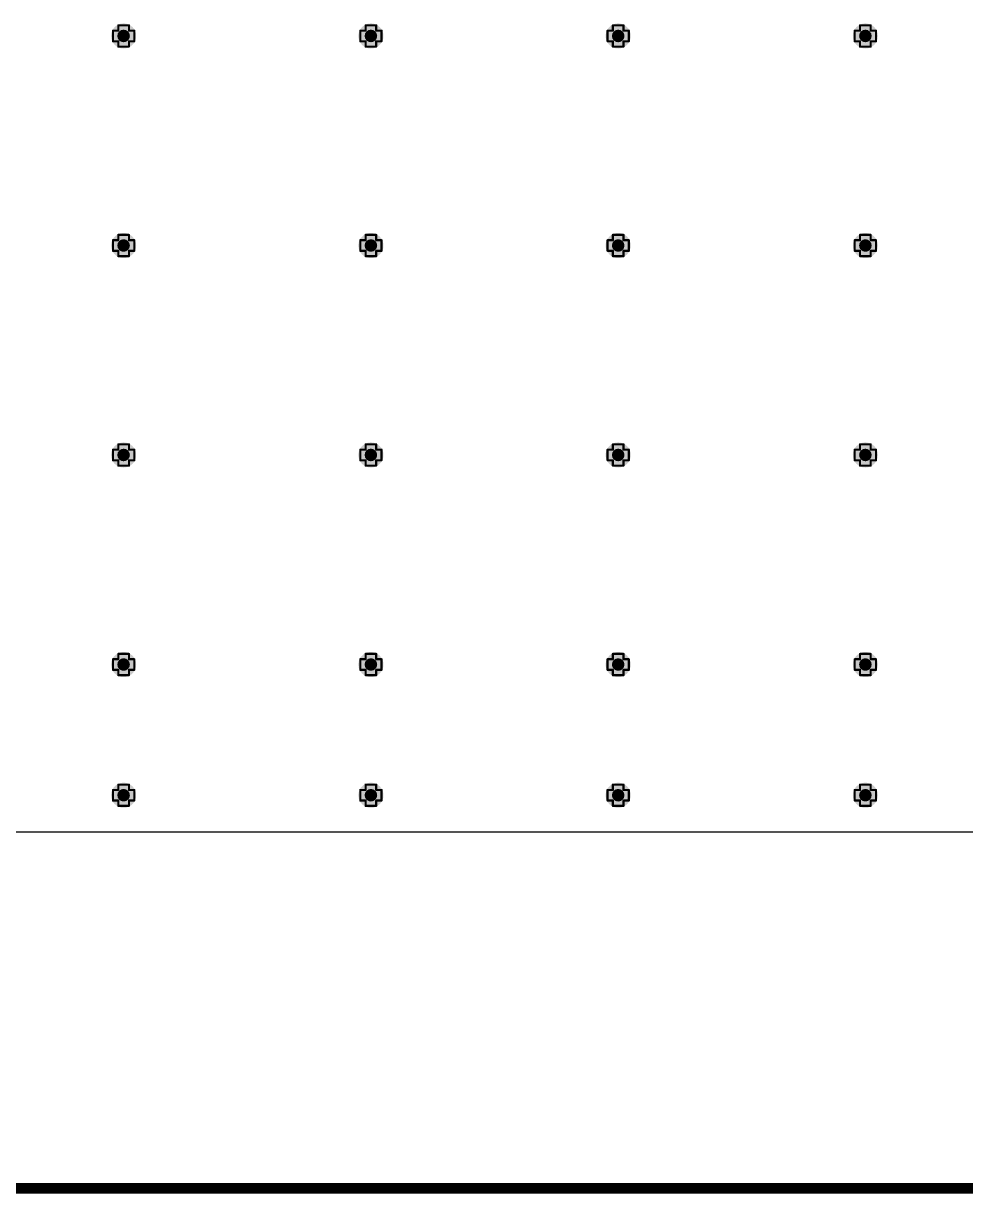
# Model space of a CAD drawing. Header units: inches. Extents: x -0.1 to 10.2, y 0 to 6.5.
# Drawn here: x 1.107 to 1.992, y -0.005 to 1.094 of the extents above; entities that cross this region are included whole.
import ezdxf

# ---------------------------------------------------------------- set-up
doc = ezdxf.new("R2010")
doc.units = ezdxf.units.IN
doc.header["$MEASUREMENT"] = 0
for name, color, linetype in [('Board Outline', 216, 'Continuous'), ('Bottom Layer', 5, 'Continuous'), ('Drill Drawing', 1, 'Continuous'), ('Top Layer', 1, 'Continuous'), ('Via Holes', 16, 'Continuous')]:
    doc.layers.add(name, color=color, linetype=linetype)

msp = doc.modelspace()

# ---------------------------------------------------------------- hatches: boundary and pattern name
at = {"layer": 'Bottom Layer'}
h = msp.add_hatch(color=5, dxfattribs=at)
edge = h.paths.add_edge_path()
edge.add_arc((1.2008, 1.0827), 0.0118, 0, 360)
h = msp.add_hatch(color=5, dxfattribs=at)
edge = h.paths.add_edge_path()
edge.add_arc((1.4331, 1.0827), 0.0118, 0, 360)
h = msp.add_hatch(color=5, dxfattribs=at)
edge = h.paths.add_edge_path()
edge.add_arc((1.6654, 1.0827), 0.0118, 0, 360)
h = msp.add_hatch(color=5, dxfattribs=at)
edge = h.paths.add_edge_path()
edge.add_arc((1.8976, 1.0827), 0.0118, 0, 360)
h = msp.add_hatch(color=5, dxfattribs=at)
edge = h.paths.add_edge_path()
edge.add_arc((1.2008, 0.8858), 0.0118, 0, 360)
h = msp.add_hatch(color=5, dxfattribs=at)
edge = h.paths.add_edge_path()
edge.add_arc((1.4331, 0.8858), 0.0118, 0, 360)
h = msp.add_hatch(color=5, dxfattribs=at)
edge = h.paths.add_edge_path()
edge.add_arc((1.6654, 0.8858), 0.0118, 0, 360)
h = msp.add_hatch(color=5, dxfattribs=at)
edge = h.paths.add_edge_path()
edge.add_arc((1.8976, 0.8858), 0.0118, 0, 360)
h = msp.add_hatch(color=5, dxfattribs=at)
edge = h.paths.add_edge_path()
edge.add_arc((1.2008, 0.689), 0.0118, 0, 360)
h = msp.add_hatch(color=5, dxfattribs=at)
edge = h.paths.add_edge_path()
edge.add_arc((1.4331, 0.689), 0.0118, 0, 360)
h = msp.add_hatch(color=5, dxfattribs=at)
edge = h.paths.add_edge_path()
edge.add_arc((1.6654, 0.689), 0.0118, 0, 360)
h = msp.add_hatch(color=5, dxfattribs=at)
edge = h.paths.add_edge_path()
edge.add_arc((1.8976, 0.689), 0.0118, 0, 360)
h = msp.add_hatch(color=5, dxfattribs=at)
edge = h.paths.add_edge_path()
edge.add_arc((1.2008, 0.4921), 0.0118, 0, 360)
h = msp.add_hatch(color=5, dxfattribs=at)
edge = h.paths.add_edge_path()
edge.add_arc((1.4331, 0.4921), 0.0118, 0, 360)
h = msp.add_hatch(color=5, dxfattribs=at)
edge = h.paths.add_edge_path()
edge.add_arc((1.6654, 0.4921), 0.0118, 0, 360)
h = msp.add_hatch(color=5, dxfattribs=at)
edge = h.paths.add_edge_path()
edge.add_arc((1.8976, 0.4921), 0.0118, 0, 360)
h = msp.add_hatch(color=5, dxfattribs=at)
edge = h.paths.add_edge_path()
edge.add_arc((1.2008, 0.3693), 0.0118, 0, 360)
h = msp.add_hatch(color=5, dxfattribs=at)
edge = h.paths.add_edge_path()
edge.add_arc((1.4331, 0.3693), 0.0118, 0, 360)
h = msp.add_hatch(color=5, dxfattribs=at)
edge = h.paths.add_edge_path()
edge.add_arc((1.6654, 0.3693), 0.0118, 0, 360)
h = msp.add_hatch(color=5, dxfattribs=at)
edge = h.paths.add_edge_path()
edge.add_arc((1.8976, 0.3693), 0.0118, 0, 360)
at = {"layer": 'Top Layer'}
h = msp.add_hatch(color=1, dxfattribs=at)
edge = h.paths.add_edge_path()
edge.add_arc((1.2008, 1.0827), 0.0118, 0, 360)
h = msp.add_hatch(color=1, dxfattribs=at)
edge = h.paths.add_edge_path()
edge.add_arc((1.4331, 1.0827), 0.0118, 0, 360)
h = msp.add_hatch(color=1, dxfattribs=at)
edge = h.paths.add_edge_path()
edge.add_arc((1.6654, 1.0827), 0.0118, 0, 360)
h = msp.add_hatch(color=1, dxfattribs=at)
edge = h.paths.add_edge_path()
edge.add_arc((1.8976, 1.0827), 0.0118, 0, 360)
h = msp.add_hatch(color=1, dxfattribs=at)
edge = h.paths.add_edge_path()
edge.add_arc((1.2008, 0.8858), 0.0118, 0, 360)
h = msp.add_hatch(color=1, dxfattribs=at)
edge = h.paths.add_edge_path()
edge.add_arc((1.4331, 0.8858), 0.0118, 0, 360)
h = msp.add_hatch(color=1, dxfattribs=at)
edge = h.paths.add_edge_path()
edge.add_arc((1.6654, 0.8858), 0.0118, 0, 360)
h = msp.add_hatch(color=1, dxfattribs=at)
edge = h.paths.add_edge_path()
edge.add_arc((1.8976, 0.8858), 0.0118, 0, 360)
h = msp.add_hatch(color=1, dxfattribs=at)
edge = h.paths.add_edge_path()
edge.add_arc((1.2008, 0.689), 0.0118, 0, 360)
h = msp.add_hatch(color=1, dxfattribs=at)
edge = h.paths.add_edge_path()
edge.add_arc((1.4331, 0.689), 0.0118, 0, 360)
h = msp.add_hatch(color=1, dxfattribs=at)
edge = h.paths.add_edge_path()
edge.add_arc((1.6654, 0.689), 0.0118, 0, 360)
h = msp.add_hatch(color=1, dxfattribs=at)
edge = h.paths.add_edge_path()
edge.add_arc((1.8976, 0.689), 0.0118, 0, 360)
h = msp.add_hatch(color=1, dxfattribs=at)
edge = h.paths.add_edge_path()
edge.add_arc((1.2008, 0.4921), 0.0118, 0, 360)
h = msp.add_hatch(color=1, dxfattribs=at)
edge = h.paths.add_edge_path()
edge.add_arc((1.4331, 0.4921), 0.0118, 0, 360)
h = msp.add_hatch(color=1, dxfattribs=at)
edge = h.paths.add_edge_path()
edge.add_arc((1.6654, 0.4921), 0.0118, 0, 360)
h = msp.add_hatch(color=1, dxfattribs=at)
edge = h.paths.add_edge_path()
edge.add_arc((1.8976, 0.4921), 0.0118, 0, 360)
h = msp.add_hatch(color=1, dxfattribs=at)
edge = h.paths.add_edge_path()
edge.add_arc((1.2008, 0.3693), 0.0118, 0, 360)
h = msp.add_hatch(color=1, dxfattribs=at)
edge = h.paths.add_edge_path()
edge.add_arc((1.4331, 0.3693), 0.0118, 0, 360)
h = msp.add_hatch(color=1, dxfattribs=at)
edge = h.paths.add_edge_path()
edge.add_arc((1.6654, 0.3693), 0.0118, 0, 360)
h = msp.add_hatch(color=1, dxfattribs=at)
edge = h.paths.add_edge_path()
edge.add_arc((1.8976, 0.3693), 0.0118, 0, 360)
at = {"layer": 'Via Holes'}
h = msp.add_hatch(color=7, dxfattribs=at)
edge = h.paths.add_edge_path()
edge.add_arc((1.2008, 1.0827), 0.00591, 0, 360)
h = msp.add_hatch(color=7, dxfattribs=at)
edge = h.paths.add_edge_path()
edge.add_arc((1.4331, 1.0827), 0.00591, 0, 360)
h = msp.add_hatch(color=7, dxfattribs=at)
edge = h.paths.add_edge_path()
edge.add_arc((1.6654, 1.0827), 0.00591, 0, 360)
h = msp.add_hatch(color=7, dxfattribs=at)
edge = h.paths.add_edge_path()
edge.add_arc((1.8976, 1.0827), 0.00591, 0, 360)
h = msp.add_hatch(color=7, dxfattribs=at)
edge = h.paths.add_edge_path()
edge.add_arc((1.2008, 0.8858), 0.00591, 0, 360)
h = msp.add_hatch(color=7, dxfattribs=at)
edge = h.paths.add_edge_path()
edge.add_arc((1.4331, 0.8858), 0.00591, 0, 360)
h = msp.add_hatch(color=7, dxfattribs=at)
edge = h.paths.add_edge_path()
edge.add_arc((1.6654, 0.8858), 0.00591, 0, 360)
h = msp.add_hatch(color=7, dxfattribs=at)
edge = h.paths.add_edge_path()
edge.add_arc((1.8976, 0.8858), 0.00591, 0, 360)
h = msp.add_hatch(color=7, dxfattribs=at)
edge = h.paths.add_edge_path()
edge.add_arc((1.2008, 0.689), 0.00591, 0, 360)
h = msp.add_hatch(color=7, dxfattribs=at)
edge = h.paths.add_edge_path()
edge.add_arc((1.4331, 0.689), 0.00591, 0, 360)
h = msp.add_hatch(color=7, dxfattribs=at)
edge = h.paths.add_edge_path()
edge.add_arc((1.6654, 0.689), 0.00591, 0, 360)
h = msp.add_hatch(color=7, dxfattribs=at)
edge = h.paths.add_edge_path()
edge.add_arc((1.8976, 0.689), 0.00591, 0, 360)
h = msp.add_hatch(color=7, dxfattribs=at)
edge = h.paths.add_edge_path()
edge.add_arc((1.2008, 0.4921), 0.00591, 0, 360)
h = msp.add_hatch(color=7, dxfattribs=at)
edge = h.paths.add_edge_path()
edge.add_arc((1.4331, 0.4921), 0.00591, 0, 360)
h = msp.add_hatch(color=7, dxfattribs=at)
edge = h.paths.add_edge_path()
edge.add_arc((1.6654, 0.4921), 0.00591, 0, 360)
h = msp.add_hatch(color=7, dxfattribs=at)
edge = h.paths.add_edge_path()
edge.add_arc((1.8976, 0.4921), 0.00591, 0, 360)
h = msp.add_hatch(color=7, dxfattribs=at)
edge = h.paths.add_edge_path()
edge.add_arc((1.2008, 0.3693), 0.00591, 0, 360)
h = msp.add_hatch(color=7, dxfattribs=at)
edge = h.paths.add_edge_path()
edge.add_arc((1.4331, 0.3693), 0.00591, 0, 360)
h = msp.add_hatch(color=7, dxfattribs=at)
edge = h.paths.add_edge_path()
edge.add_arc((1.6654, 0.3693), 0.00591, 0, 360)
h = msp.add_hatch(color=7, dxfattribs=at)
edge = h.paths.add_edge_path()
edge.add_arc((1.8976, 0.3693), 0.00591, 0, 360)

# ---------------------------------------------------------------- linework, layer by layer
at = {"layer": 'Board Outline', "const_width": 0.01}
msp.add_lwpolyline([(0, 0), (4.7244, 0)], dxfattribs=at)
at = {"layer": 'Bottom Layer'}
msp.add_line((4.7091, 0.3346), (0.0153, 0.3346), dxfattribs=at)
at = {"layer": 'Drill Drawing', "const_width": 0.002}
for points in [[(1.1908, 1.0777), (1.1908, 1.0877)], [(1.1908, 1.0877), (1.1958, 1.0877)], [(1.1958, 1.0877), (1.1958, 1.0927)], [(1.1958, 1.0927), (1.2058, 1.0927)], [(1.2058, 1.0877), (1.2058, 1.0927)], [(1.2058, 1.0877), (1.2108, 1.0877)], [(1.2108, 1.0777), (1.2108, 1.0877)], [(1.4231, 1.0777), (1.4231, 1.0877)], [(1.4231, 1.0877), (1.4281, 1.0877)], [(1.4281, 1.0877), (1.4281, 1.0927)], [(1.4281, 1.0927), (1.4381, 1.0927)], [(1.4381, 1.0877), (1.4381, 1.0927)], [(1.4381, 1.0877), (1.4431, 1.0877)], [(1.4431, 1.0777), (1.4431, 1.0877)], [(1.6554, 1.0777), (1.6554, 1.0877)], [(1.6554, 1.0877), (1.6604, 1.0877)], [(1.6604, 1.0877), (1.6604, 1.0927)], [(1.6604, 1.0927), (1.6704, 1.0927)], [(1.6704, 1.0877), (1.6704, 1.0927)], [(1.6704, 1.0877), (1.6754, 1.0877)], [(1.6754, 1.0777), (1.6754, 1.0877)], [(1.8876, 1.0777), (1.8876, 1.0877)], [(1.8876, 1.0877), (1.8926, 1.0877)], [(1.8926, 1.0877), (1.8926, 1.0927)], [(1.8926, 1.0927), (1.9026, 1.0927)], [(1.9026, 1.0877), (1.9026, 1.0927)], [(1.9026, 1.0877), (1.9076, 1.0877)], [(1.9076, 1.0777), (1.9076, 1.0877)], [(1.1908, 1.0777), (1.1958, 1.0777)], [(1.1958, 1.0727), (1.1958, 1.0777)], [(1.2058, 1.0777), (1.2108, 1.0777)], [(1.2058, 1.0727), (1.2058, 1.0777)], [(1.4231, 1.0777), (1.4281, 1.0777)], [(1.4281, 1.0727), (1.4281, 1.0777)], [(1.4381, 1.0777), (1.4431, 1.0777)], [(1.4381, 1.0727), (1.4381, 1.0777)], [(1.6554, 1.0777), (1.6604, 1.0777)], [(1.6604, 1.0727), (1.6604, 1.0777)], [(1.6704, 1.0777), (1.6754, 1.0777)], [(1.6704, 1.0727), (1.6704, 1.0777)], [(1.8876, 1.0777), (1.8926, 1.0777)], [(1.8926, 1.0727), (1.8926, 1.0777)], [(1.9026, 1.0777), (1.9076, 1.0777)], [(1.9026, 1.0727), (1.9026, 1.0777)], [(1.1958, 1.0727), (1.2058, 1.0727)], [(1.4281, 1.0727), (1.4381, 1.0727)], [(1.6604, 1.0727), (1.6704, 1.0727)], [(1.8926, 1.0727), (1.9026, 1.0727)], [(1.1908, 0.8808), (1.1908, 0.8908)], [(1.1908, 0.8908), (1.1958, 0.8908)], [(1.1958, 0.8908), (1.1958, 0.8958)], [(1.1958, 0.8958), (1.2058, 0.8958)], [(1.2058, 0.8908), (1.2058, 0.8958)], [(1.2058, 0.8908), (1.2108, 0.8908)], [(1.2108, 0.8808), (1.2108, 0.8908)], [(1.4231, 0.8808), (1.4231, 0.8908)], [(1.4231, 0.8908), (1.4281, 0.8908)], [(1.4281, 0.8908), (1.4281, 0.8958)], [(1.4281, 0.8958), (1.4381, 0.8958)], [(1.4381, 0.8908), (1.4381, 0.8958)], [(1.4381, 0.8908), (1.4431, 0.8908)], [(1.4431, 0.8808), (1.4431, 0.8908)], [(1.6554, 0.8808), (1.6554, 0.8908)], [(1.6554, 0.8908), (1.6604, 0.8908)], [(1.6604, 0.8908), (1.6604, 0.8958)], [(1.6604, 0.8958), (1.6704, 0.8958)], [(1.6704, 0.8908), (1.6704, 0.8958)], [(1.6704, 0.8908), (1.6754, 0.8908)], [(1.6754, 0.8808), (1.6754, 0.8908)], [(1.8876, 0.8808), (1.8876, 0.8908)], [(1.8876, 0.8908), (1.8926, 0.8908)], [(1.8926, 0.8908), (1.8926, 0.8958)], [(1.8926, 0.8958), (1.9026, 0.8958)], [(1.9026, 0.8908), (1.9026, 0.8958)], [(1.9026, 0.8908), (1.9076, 0.8908)], [(1.9076, 0.8808), (1.9076, 0.8908)], [(1.1908, 0.8808), (1.1958, 0.8808)], [(1.1958, 0.8758), (1.1958, 0.8808)], [(1.2058, 0.8808), (1.2108, 0.8808)], [(1.2058, 0.8758), (1.2058, 0.8808)], [(1.4231, 0.8808), (1.4281, 0.8808)], [(1.4281, 0.8758), (1.4281, 0.8808)], [(1.4381, 0.8808), (1.4431, 0.8808)], [(1.4381, 0.8758), (1.4381, 0.8808)], [(1.6554, 0.8808), (1.6604, 0.8808)], [(1.6604, 0.8758), (1.6604, 0.8808)], [(1.6704, 0.8808), (1.6754, 0.8808)], [(1.6704, 0.8758), (1.6704, 0.8808)], [(1.8876, 0.8808), (1.8926, 0.8808)], [(1.8926, 0.8758), (1.8926, 0.8808)], [(1.9026, 0.8808), (1.9076, 0.8808)], [(1.9026, 0.8758), (1.9026, 0.8808)], [(1.1958, 0.8758), (1.2058, 0.8758)], [(1.4281, 0.8758), (1.4381, 0.8758)], [(1.6604, 0.8758), (1.6704, 0.8758)], [(1.8926, 0.8758), (1.9026, 0.8758)], [(1.1908, 0.684), (1.1908, 0.694)], [(1.1908, 0.694), (1.1958, 0.694)], [(1.1958, 0.694), (1.1958, 0.699)], [(1.1958, 0.699), (1.2058, 0.699)], [(1.2058, 0.694), (1.2058, 0.699)], [(1.2058, 0.694), (1.2108, 0.694)], [(1.2108, 0.684), (1.2108, 0.694)], [(1.4231, 0.684), (1.4231, 0.694)], [(1.4231, 0.694), (1.4281, 0.694)], [(1.4281, 0.694), (1.4281, 0.699)], [(1.4281, 0.699), (1.4381, 0.699)], [(1.4381, 0.694), (1.4381, 0.699)], [(1.4381, 0.694), (1.4431, 0.694)], [(1.4431, 0.684), (1.4431, 0.694)], [(1.6554, 0.684), (1.6554, 0.694)], [(1.6554, 0.694), (1.6604, 0.694)], [(1.6604, 0.694), (1.6604, 0.699)], [(1.6604, 0.699), (1.6704, 0.699)], [(1.6704, 0.694), (1.6704, 0.699)], [(1.6704, 0.694), (1.6754, 0.694)], [(1.6754, 0.684), (1.6754, 0.694)], [(1.8876, 0.684), (1.8876, 0.694)], [(1.8876, 0.694), (1.8926, 0.694)], [(1.8926, 0.694), (1.8926, 0.699)], [(1.8926, 0.699), (1.9026, 0.699)], [(1.9026, 0.694), (1.9026, 0.699)], [(1.9026, 0.694), (1.9076, 0.694)], [(1.9076, 0.684), (1.9076, 0.694)], [(1.1908, 0.684), (1.1958, 0.684)], [(1.1958, 0.679), (1.1958, 0.684)], [(1.2058, 0.684), (1.2108, 0.684)], [(1.2058, 0.679), (1.2058, 0.684)], [(1.4231, 0.684), (1.4281, 0.684)], [(1.4281, 0.679), (1.4281, 0.684)], [(1.4381, 0.684), (1.4431, 0.684)], [(1.4381, 0.679), (1.4381, 0.684)], [(1.6554, 0.684), (1.6604, 0.684)], [(1.6604, 0.679), (1.6604, 0.684)], [(1.6704, 0.684), (1.6754, 0.684)], [(1.6704, 0.679), (1.6704, 0.684)], [(1.8876, 0.684), (1.8926, 0.684)], [(1.8926, 0.679), (1.8926, 0.684)], [(1.9026, 0.684), (1.9076, 0.684)], [(1.9026, 0.679), (1.9026, 0.684)], [(1.1958, 0.679), (1.2058, 0.679)], [(1.4281, 0.679), (1.4381, 0.679)], [(1.6604, 0.679), (1.6704, 0.679)], [(1.8926, 0.679), (1.9026, 0.679)], [(1.1908, 0.4871), (1.1908, 0.4971)], [(1.1908, 0.4971), (1.1958, 0.4971)], [(1.1958, 0.4971), (1.1958, 0.5021)], [(1.1958, 0.5021), (1.2058, 0.5021)], [(1.2058, 0.4971), (1.2058, 0.5021)], [(1.2058, 0.4971), (1.2108, 0.4971)], [(1.2108, 0.4871), (1.2108, 0.4971)], [(1.4231, 0.4871), (1.4231, 0.4971)], [(1.4231, 0.4971), (1.4281, 0.4971)], [(1.4281, 0.4971), (1.4281, 0.5021)], [(1.4281, 0.5021), (1.4381, 0.5021)], [(1.4381, 0.4971), (1.4381, 0.5021)], [(1.4381, 0.4971), (1.4431, 0.4971)], [(1.4431, 0.4871), (1.4431, 0.4971)], [(1.6554, 0.4871), (1.6554, 0.4971)], [(1.6554, 0.4971), (1.6604, 0.4971)], [(1.6604, 0.4971), (1.6604, 0.5021)], [(1.6604, 0.5021), (1.6704, 0.5021)], [(1.6704, 0.4971), (1.6704, 0.5021)], [(1.6704, 0.4971), (1.6754, 0.4971)], [(1.6754, 0.4871), (1.6754, 0.4971)], [(1.8876, 0.4871), (1.8876, 0.4971)], [(1.8876, 0.4971), (1.8926, 0.4971)], [(1.8926, 0.4971), (1.8926, 0.5021)], [(1.8926, 0.5021), (1.9026, 0.5021)], [(1.9026, 0.4971), (1.9026, 0.5021)], [(1.9026, 0.4971), (1.9076, 0.4971)], [(1.9076, 0.4871), (1.9076, 0.4971)], [(1.1908, 0.4871), (1.1958, 0.4871)], [(1.1958, 0.4821), (1.1958, 0.4871)], [(1.2058, 0.4871), (1.2108, 0.4871)], [(1.2058, 0.4821), (1.2058, 0.4871)], [(1.4231, 0.4871), (1.4281, 0.4871)], [(1.4281, 0.4821), (1.4281, 0.4871)], [(1.4381, 0.4871), (1.4431, 0.4871)], [(1.4381, 0.4821), (1.4381, 0.4871)], [(1.6554, 0.4871), (1.6604, 0.4871)], [(1.6604, 0.4821), (1.6604, 0.4871)], [(1.6704, 0.4871), (1.6754, 0.4871)], [(1.6704, 0.4821), (1.6704, 0.4871)], [(1.8876, 0.4871), (1.8926, 0.4871)], [(1.8926, 0.4821), (1.8926, 0.4871)], [(1.9026, 0.4871), (1.9076, 0.4871)], [(1.9026, 0.4821), (1.9026, 0.4871)], [(1.1958, 0.4821), (1.2058, 0.4821)], [(1.4281, 0.4821), (1.4381, 0.4821)], [(1.6604, 0.4821), (1.6704, 0.4821)], [(1.8926, 0.4821), (1.9026, 0.4821)], [(1.1908, 0.3643), (1.1908, 0.3743)], [(1.1908, 0.3743), (1.1958, 0.3743)], [(1.1958, 0.3743), (1.1958, 0.3793)], [(1.1958, 0.3793), (1.2058, 0.3793)], [(1.2058, 0.3743), (1.2058, 0.3793)], [(1.2058, 0.3743), (1.2108, 0.3743)], [(1.2108, 0.3643), (1.2108, 0.3743)], [(1.4231, 0.3643), (1.4231, 0.3743)], [(1.4231, 0.3743), (1.4281, 0.3743)], [(1.4281, 0.3743), (1.4281, 0.3793)], [(1.4281, 0.3793), (1.4381, 0.3793)], [(1.4381, 0.3743), (1.4381, 0.3793)], [(1.4381, 0.3743), (1.4431, 0.3743)], [(1.4431, 0.3643), (1.4431, 0.3743)], [(1.6554, 0.3643), (1.6554, 0.3743)], [(1.6554, 0.3743), (1.6604, 0.3743)], [(1.6604, 0.3743), (1.6604, 0.3793)], [(1.6604, 0.3793), (1.6704, 0.3793)], [(1.6704, 0.3743), (1.6704, 0.3793)], [(1.6704, 0.3743), (1.6754, 0.3743)], [(1.6754, 0.3643), (1.6754, 0.3743)], [(1.8876, 0.3643), (1.8876, 0.3743)], [(1.8876, 0.3743), (1.8926, 0.3743)], [(1.8926, 0.3743), (1.8926, 0.3793)], [(1.8926, 0.3793), (1.9026, 0.3793)], [(1.9026, 0.3743), (1.9026, 0.3793)], [(1.9026, 0.3743), (1.9076, 0.3743)], [(1.9076, 0.3643), (1.9076, 0.3743)], [(1.1908, 0.3643), (1.1958, 0.3643)], [(1.1958, 0.3593), (1.1958, 0.3643)], [(1.2058, 0.3643), (1.2108, 0.3643)], [(1.2058, 0.3593), (1.2058, 0.3643)], [(1.4231, 0.3643), (1.4281, 0.3643)], [(1.4281, 0.3593), (1.4281, 0.3643)], [(1.4381, 0.3643), (1.4431, 0.3643)], [(1.4381, 0.3593), (1.4381, 0.3643)], [(1.6554, 0.3643), (1.6604, 0.3643)], [(1.6604, 0.3593), (1.6604, 0.3643)], [(1.6704, 0.3643), (1.6754, 0.3643)], [(1.6704, 0.3593), (1.6704, 0.3643)], [(1.8876, 0.3643), (1.8926, 0.3643)], [(1.8926, 0.3593), (1.8926, 0.3643)], [(1.9026, 0.3643), (1.9076, 0.3643)], [(1.9026, 0.3593), (1.9026, 0.3643)], [(1.1958, 0.3593), (1.2058, 0.3593)], [(1.4281, 0.3593), (1.4381, 0.3593)], [(1.6604, 0.3593), (1.6704, 0.3593)], [(1.8926, 0.3593), (1.9026, 0.3593)]]:
    msp.add_lwpolyline(points, dxfattribs=at)
at = {"layer": 'Drill Drawing', "const_width": 0.001}
for points in [[(1.1903, 1.0877, 1), (1.1913, 1.0877, 1)], [(1.1903, 1.0877, 1), (1.1913, 1.0877, 1)], [(1.1953, 1.0927, 1), (1.1963, 1.0927, 1)], [(1.1953, 1.0927, 1), (1.1963, 1.0927, 1)], [(1.1953, 1.0877, 1), (1.1963, 1.0877, 1)], [(1.1953, 1.0877, 1), (1.1963, 1.0877, 1)], [(1.2053, 1.0927, 1), (1.2063, 1.0927, 1)], [(1.2053, 1.0927, 1), (1.2063, 1.0927, 1)], [(1.2053, 1.0877, 1), (1.2063, 1.0877, 1)], [(1.2053, 1.0877, 1), (1.2063, 1.0877, 1)], [(1.2103, 1.0877, 1), (1.2113, 1.0877, 1)], [(1.2103, 1.0877, 1), (1.2113, 1.0877, 1)], [(1.4226, 1.0877, 1), (1.4236, 1.0877, 1)], [(1.4226, 1.0877, 1), (1.4236, 1.0877, 1)], [(1.4276, 1.0927, 1), (1.4286, 1.0927, 1)], [(1.4276, 1.0927, 1), (1.4286, 1.0927, 1)], [(1.4276, 1.0877, 1), (1.4286, 1.0877, 1)], [(1.4276, 1.0877, 1), (1.4286, 1.0877, 1)], [(1.4376, 1.0927, 1), (1.4386, 1.0927, 1)], [(1.4376, 1.0927, 1), (1.4386, 1.0927, 1)], [(1.4376, 1.0877, 1), (1.4386, 1.0877, 1)], [(1.4376, 1.0877, 1), (1.4386, 1.0877, 1)], [(1.4426, 1.0877, 1), (1.4436, 1.0877, 1)], [(1.4426, 1.0877, 1), (1.4436, 1.0877, 1)], [(1.6549, 1.0877, 1), (1.6559, 1.0877, 1)], [(1.6549, 1.0877, 1), (1.6559, 1.0877, 1)], [(1.6599, 1.0927, 1), (1.6609, 1.0927, 1)], [(1.6599, 1.0927, 1), (1.6609, 1.0927, 1)], [(1.6599, 1.0877, 1), (1.6609, 1.0877, 1)], [(1.6599, 1.0877, 1), (1.6609, 1.0877, 1)], [(1.6699, 1.0927, 1), (1.6709, 1.0927, 1)], [(1.6699, 1.0927, 1), (1.6709, 1.0927, 1)], [(1.6699, 1.0877, 1), (1.6709, 1.0877, 1)], [(1.6699, 1.0877, 1), (1.6709, 1.0877, 1)], [(1.6749, 1.0877, 1), (1.6759, 1.0877, 1)], [(1.6749, 1.0877, 1), (1.6759, 1.0877, 1)], [(1.8871, 1.0877, 1), (1.8881, 1.0877, 1)], [(1.8871, 1.0877, 1), (1.8881, 1.0877, 1)], [(1.8921, 1.0927, 1), (1.8931, 1.0927, 1)], [(1.8921, 1.0927, 1), (1.8931, 1.0927, 1)], [(1.8921, 1.0877, 1), (1.8931, 1.0877, 1)], [(1.8921, 1.0877, 1), (1.8931, 1.0877, 1)], [(1.9021, 1.0927, 1), (1.9031, 1.0927, 1)], [(1.9021, 1.0927, 1), (1.9031, 1.0927, 1)], [(1.9021, 1.0877, 1), (1.9031, 1.0877, 1)], [(1.9021, 1.0877, 1), (1.9031, 1.0877, 1)], [(1.9071, 1.0877, 1), (1.9081, 1.0877, 1)], [(1.9071, 1.0877, 1), (1.9081, 1.0877, 1)], [(1.1903, 1.0777, 1), (1.1913, 1.0777, 1)], [(1.1903, 1.0777, 1), (1.1913, 1.0777, 1)], [(1.1953, 1.0777, 1), (1.1963, 1.0777, 1)], [(1.1953, 1.0777, 1), (1.1963, 1.0777, 1)], [(1.2053, 1.0777, 1), (1.2063, 1.0777, 1)], [(1.2053, 1.0777, 1), (1.2063, 1.0777, 1)], [(1.2103, 1.0777, 1), (1.2113, 1.0777, 1)], [(1.2103, 1.0777, 1), (1.2113, 1.0777, 1)], [(1.4226, 1.0777, 1), (1.4236, 1.0777, 1)], [(1.4226, 1.0777, 1), (1.4236, 1.0777, 1)], [(1.4276, 1.0777, 1), (1.4286, 1.0777, 1)], [(1.4276, 1.0777, 1), (1.4286, 1.0777, 1)], [(1.4376, 1.0777, 1), (1.4386, 1.0777, 1)], [(1.4376, 1.0777, 1), (1.4386, 1.0777, 1)], [(1.4426, 1.0777, 1), (1.4436, 1.0777, 1)], [(1.4426, 1.0777, 1), (1.4436, 1.0777, 1)], [(1.6549, 1.0777, 1), (1.6559, 1.0777, 1)], [(1.6549, 1.0777, 1), (1.6559, 1.0777, 1)], [(1.6599, 1.0777, 1), (1.6609, 1.0777, 1)], [(1.6599, 1.0777, 1), (1.6609, 1.0777, 1)], [(1.6699, 1.0777, 1), (1.6709, 1.0777, 1)], [(1.6699, 1.0777, 1), (1.6709, 1.0777, 1)], [(1.6749, 1.0777, 1), (1.6759, 1.0777, 1)], [(1.6749, 1.0777, 1), (1.6759, 1.0777, 1)], [(1.8871, 1.0777, 1), (1.8881, 1.0777, 1)], [(1.8871, 1.0777, 1), (1.8881, 1.0777, 1)], [(1.8921, 1.0777, 1), (1.8931, 1.0777, 1)], [(1.8921, 1.0777, 1), (1.8931, 1.0777, 1)], [(1.9021, 1.0777, 1), (1.9031, 1.0777, 1)], [(1.9021, 1.0777, 1), (1.9031, 1.0777, 1)], [(1.9071, 1.0777, 1), (1.9081, 1.0777, 1)], [(1.9071, 1.0777, 1), (1.9081, 1.0777, 1)], [(1.1953, 1.0727, 1), (1.1963, 1.0727, 1)], [(1.1953, 1.0727, 1), (1.1963, 1.0727, 1)], [(1.2053, 1.0727, 1), (1.2063, 1.0727, 1)], [(1.2053, 1.0727, 1), (1.2063, 1.0727, 1)], [(1.4276, 1.0727, 1), (1.4286, 1.0727, 1)], [(1.4276, 1.0727, 1), (1.4286, 1.0727, 1)], [(1.4376, 1.0727, 1), (1.4386, 1.0727, 1)], [(1.4376, 1.0727, 1), (1.4386, 1.0727, 1)], [(1.6599, 1.0727, 1), (1.6609, 1.0727, 1)], [(1.6599, 1.0727, 1), (1.6609, 1.0727, 1)], [(1.6699, 1.0727, 1), (1.6709, 1.0727, 1)], [(1.6699, 1.0727, 1), (1.6709, 1.0727, 1)], [(1.8921, 1.0727, 1), (1.8931, 1.0727, 1)], [(1.8921, 1.0727, 1), (1.8931, 1.0727, 1)], [(1.9021, 1.0727, 1), (1.9031, 1.0727, 1)], [(1.9021, 1.0727, 1), (1.9031, 1.0727, 1)], [(1.1903, 0.8908, 1), (1.1913, 0.8908, 1)], [(1.1903, 0.8908, 1), (1.1913, 0.8908, 1)], [(1.1953, 0.8958, 1), (1.1963, 0.8958, 1)], [(1.1953, 0.8958, 1), (1.1963, 0.8958, 1)], [(1.1953, 0.8908, 1), (1.1963, 0.8908, 1)], [(1.1953, 0.8908, 1), (1.1963, 0.8908, 1)], [(1.2053, 0.8958, 1), (1.2063, 0.8958, 1)], [(1.2053, 0.8958, 1), (1.2063, 0.8958, 1)], [(1.2053, 0.8908, 1), (1.2063, 0.8908, 1)], [(1.2053, 0.8908, 1), (1.2063, 0.8908, 1)], [(1.2103, 0.8908, 1), (1.2113, 0.8908, 1)], [(1.2103, 0.8908, 1), (1.2113, 0.8908, 1)], [(1.4226, 0.8908, 1), (1.4236, 0.8908, 1)], [(1.4226, 0.8908, 1), (1.4236, 0.8908, 1)], [(1.4276, 0.8958, 1), (1.4286, 0.8958, 1)], [(1.4276, 0.8958, 1), (1.4286, 0.8958, 1)], [(1.4276, 0.8908, 1), (1.4286, 0.8908, 1)], [(1.4276, 0.8908, 1), (1.4286, 0.8908, 1)], [(1.4376, 0.8958, 1), (1.4386, 0.8958, 1)], [(1.4376, 0.8958, 1), (1.4386, 0.8958, 1)], [(1.4376, 0.8908, 1), (1.4386, 0.8908, 1)], [(1.4376, 0.8908, 1), (1.4386, 0.8908, 1)], [(1.4426, 0.8908, 1), (1.4436, 0.8908, 1)], [(1.4426, 0.8908, 1), (1.4436, 0.8908, 1)], [(1.6549, 0.8908, 1), (1.6559, 0.8908, 1)], [(1.6549, 0.8908, 1), (1.6559, 0.8908, 1)], [(1.6599, 0.8958, 1), (1.6609, 0.8958, 1)], [(1.6599, 0.8958, 1), (1.6609, 0.8958, 1)], [(1.6599, 0.8908, 1), (1.6609, 0.8908, 1)], [(1.6599, 0.8908, 1), (1.6609, 0.8908, 1)], [(1.6699, 0.8958, 1), (1.6709, 0.8958, 1)], [(1.6699, 0.8958, 1), (1.6709, 0.8958, 1)], [(1.6699, 0.8908, 1), (1.6709, 0.8908, 1)], [(1.6699, 0.8908, 1), (1.6709, 0.8908, 1)], [(1.6749, 0.8908, 1), (1.6759, 0.8908, 1)], [(1.6749, 0.8908, 1), (1.6759, 0.8908, 1)], [(1.8871, 0.8908, 1), (1.8881, 0.8908, 1)], [(1.8871, 0.8908, 1), (1.8881, 0.8908, 1)], [(1.8921, 0.8958, 1), (1.8931, 0.8958, 1)], [(1.8921, 0.8958, 1), (1.8931, 0.8958, 1)], [(1.8921, 0.8908, 1), (1.8931, 0.8908, 1)], [(1.8921, 0.8908, 1), (1.8931, 0.8908, 1)], [(1.9021, 0.8958, 1), (1.9031, 0.8958, 1)], [(1.9021, 0.8958, 1), (1.9031, 0.8958, 1)], [(1.9021, 0.8908, 1), (1.9031, 0.8908, 1)], [(1.9021, 0.8908, 1), (1.9031, 0.8908, 1)], [(1.9071, 0.8908, 1), (1.9081, 0.8908, 1)], [(1.9071, 0.8908, 1), (1.9081, 0.8908, 1)], [(1.1903, 0.8808, 1), (1.1913, 0.8808, 1)], [(1.1903, 0.8808, 1), (1.1913, 0.8808, 1)], [(1.1953, 0.8808, 1), (1.1963, 0.8808, 1)], [(1.1953, 0.8808, 1), (1.1963, 0.8808, 1)], [(1.2053, 0.8808, 1), (1.2063, 0.8808, 1)], [(1.2053, 0.8808, 1), (1.2063, 0.8808, 1)], [(1.2103, 0.8808, 1), (1.2113, 0.8808, 1)], [(1.2103, 0.8808, 1), (1.2113, 0.8808, 1)], [(1.4226, 0.8808, 1), (1.4236, 0.8808, 1)], [(1.4226, 0.8808, 1), (1.4236, 0.8808, 1)], [(1.4276, 0.8808, 1), (1.4286, 0.8808, 1)], [(1.4276, 0.8808, 1), (1.4286, 0.8808, 1)], [(1.4376, 0.8808, 1), (1.4386, 0.8808, 1)], [(1.4376, 0.8808, 1), (1.4386, 0.8808, 1)], [(1.4426, 0.8808, 1), (1.4436, 0.8808, 1)], [(1.4426, 0.8808, 1), (1.4436, 0.8808, 1)], [(1.6549, 0.8808, 1), (1.6559, 0.8808, 1)], [(1.6549, 0.8808, 1), (1.6559, 0.8808, 1)], [(1.6599, 0.8808, 1), (1.6609, 0.8808, 1)], [(1.6599, 0.8808, 1), (1.6609, 0.8808, 1)], [(1.6699, 0.8808, 1), (1.6709, 0.8808, 1)], [(1.6699, 0.8808, 1), (1.6709, 0.8808, 1)], [(1.6749, 0.8808, 1), (1.6759, 0.8808, 1)], [(1.6749, 0.8808, 1), (1.6759, 0.8808, 1)], [(1.8871, 0.8808, 1), (1.8881, 0.8808, 1)], [(1.8871, 0.8808, 1), (1.8881, 0.8808, 1)], [(1.8921, 0.8808, 1), (1.8931, 0.8808, 1)], [(1.8921, 0.8808, 1), (1.8931, 0.8808, 1)], [(1.9021, 0.8808, 1), (1.9031, 0.8808, 1)], [(1.9021, 0.8808, 1), (1.9031, 0.8808, 1)], [(1.9071, 0.8808, 1), (1.9081, 0.8808, 1)], [(1.9071, 0.8808, 1), (1.9081, 0.8808, 1)], [(1.1953, 0.8758, 1), (1.1963, 0.8758, 1)], [(1.1953, 0.8758, 1), (1.1963, 0.8758, 1)], [(1.2053, 0.8758, 1), (1.2063, 0.8758, 1)], [(1.2053, 0.8758, 1), (1.2063, 0.8758, 1)], [(1.4276, 0.8758, 1), (1.4286, 0.8758, 1)], [(1.4276, 0.8758, 1), (1.4286, 0.8758, 1)], [(1.4376, 0.8758, 1), (1.4386, 0.8758, 1)], [(1.4376, 0.8758, 1), (1.4386, 0.8758, 1)], [(1.6599, 0.8758, 1), (1.6609, 0.8758, 1)], [(1.6599, 0.8758, 1), (1.6609, 0.8758, 1)], [(1.6699, 0.8758, 1), (1.6709, 0.8758, 1)], [(1.6699, 0.8758, 1), (1.6709, 0.8758, 1)], [(1.8921, 0.8758, 1), (1.8931, 0.8758, 1)], [(1.8921, 0.8758, 1), (1.8931, 0.8758, 1)], [(1.9021, 0.8758, 1), (1.9031, 0.8758, 1)], [(1.9021, 0.8758, 1), (1.9031, 0.8758, 1)], [(1.1903, 0.694, 1), (1.1913, 0.694, 1)], [(1.1903, 0.694, 1), (1.1913, 0.694, 1)], [(1.1953, 0.699, 1), (1.1963, 0.699, 1)], [(1.1953, 0.699, 1), (1.1963, 0.699, 1)], [(1.1953, 0.694, 1), (1.1963, 0.694, 1)], [(1.1953, 0.694, 1), (1.1963, 0.694, 1)], [(1.2053, 0.699, 1), (1.2063, 0.699, 1)], [(1.2053, 0.699, 1), (1.2063, 0.699, 1)], [(1.2053, 0.694, 1), (1.2063, 0.694, 1)], [(1.2053, 0.694, 1), (1.2063, 0.694, 1)], [(1.2103, 0.694, 1), (1.2113, 0.694, 1)], [(1.2103, 0.694, 1), (1.2113, 0.694, 1)], [(1.4226, 0.694, 1), (1.4236, 0.694, 1)], [(1.4226, 0.694, 1), (1.4236, 0.694, 1)], [(1.4276, 0.699, 1), (1.4286, 0.699, 1)], [(1.4276, 0.699, 1), (1.4286, 0.699, 1)], [(1.4276, 0.694, 1), (1.4286, 0.694, 1)], [(1.4276, 0.694, 1), (1.4286, 0.694, 1)], [(1.4376, 0.699, 1), (1.4386, 0.699, 1)], [(1.4376, 0.699, 1), (1.4386, 0.699, 1)], [(1.4376, 0.694, 1), (1.4386, 0.694, 1)], [(1.4376, 0.694, 1), (1.4386, 0.694, 1)], [(1.4426, 0.694, 1), (1.4436, 0.694, 1)], [(1.4426, 0.694, 1), (1.4436, 0.694, 1)], [(1.6549, 0.694, 1), (1.6559, 0.694, 1)], [(1.6549, 0.694, 1), (1.6559, 0.694, 1)], [(1.6599, 0.699, 1), (1.6609, 0.699, 1)], [(1.6599, 0.699, 1), (1.6609, 0.699, 1)], [(1.6599, 0.694, 1), (1.6609, 0.694, 1)], [(1.6599, 0.694, 1), (1.6609, 0.694, 1)], [(1.6699, 0.699, 1), (1.6709, 0.699, 1)], [(1.6699, 0.699, 1), (1.6709, 0.699, 1)], [(1.6699, 0.694, 1), (1.6709, 0.694, 1)], [(1.6699, 0.694, 1), (1.6709, 0.694, 1)], [(1.6749, 0.694, 1), (1.6759, 0.694, 1)], [(1.6749, 0.694, 1), (1.6759, 0.694, 1)], [(1.8871, 0.694, 1), (1.8881, 0.694, 1)], [(1.8871, 0.694, 1), (1.8881, 0.694, 1)], [(1.8921, 0.699, 1), (1.8931, 0.699, 1)], [(1.8921, 0.699, 1), (1.8931, 0.699, 1)], [(1.8921, 0.694, 1), (1.8931, 0.694, 1)], [(1.8921, 0.694, 1), (1.8931, 0.694, 1)], [(1.9021, 0.699, 1), (1.9031, 0.699, 1)], [(1.9021, 0.699, 1), (1.9031, 0.699, 1)], [(1.9021, 0.694, 1), (1.9031, 0.694, 1)], [(1.9021, 0.694, 1), (1.9031, 0.694, 1)], [(1.9071, 0.694, 1), (1.9081, 0.694, 1)], [(1.9071, 0.694, 1), (1.9081, 0.694, 1)], [(1.1903, 0.684, 1), (1.1913, 0.684, 1)], [(1.1903, 0.684, 1), (1.1913, 0.684, 1)], [(1.1953, 0.684, 1), (1.1963, 0.684, 1)], [(1.1953, 0.684, 1), (1.1963, 0.684, 1)], [(1.2053, 0.684, 1), (1.2063, 0.684, 1)], [(1.2053, 0.684, 1), (1.2063, 0.684, 1)], [(1.2103, 0.684, 1), (1.2113, 0.684, 1)], [(1.2103, 0.684, 1), (1.2113, 0.684, 1)], [(1.4226, 0.684, 1), (1.4236, 0.684, 1)], [(1.4226, 0.684, 1), (1.4236, 0.684, 1)], [(1.4276, 0.684, 1), (1.4286, 0.684, 1)], [(1.4276, 0.684, 1), (1.4286, 0.684, 1)], [(1.4376, 0.684, 1), (1.4386, 0.684, 1)], [(1.4376, 0.684, 1), (1.4386, 0.684, 1)], [(1.4426, 0.684, 1), (1.4436, 0.684, 1)], [(1.4426, 0.684, 1), (1.4436, 0.684, 1)], [(1.6549, 0.684, 1), (1.6559, 0.684, 1)], [(1.6549, 0.684, 1), (1.6559, 0.684, 1)], [(1.6599, 0.684, 1), (1.6609, 0.684, 1)], [(1.6599, 0.684, 1), (1.6609, 0.684, 1)], [(1.6699, 0.684, 1), (1.6709, 0.684, 1)], [(1.6699, 0.684, 1), (1.6709, 0.684, 1)], [(1.6749, 0.684, 1), (1.6759, 0.684, 1)], [(1.6749, 0.684, 1), (1.6759, 0.684, 1)], [(1.8871, 0.684, 1), (1.8881, 0.684, 1)], [(1.8871, 0.684, 1), (1.8881, 0.684, 1)], [(1.8921, 0.684, 1), (1.8931, 0.684, 1)], [(1.8921, 0.684, 1), (1.8931, 0.684, 1)], [(1.9021, 0.684, 1), (1.9031, 0.684, 1)], [(1.9021, 0.684, 1), (1.9031, 0.684, 1)], [(1.9071, 0.684, 1), (1.9081, 0.684, 1)], [(1.9071, 0.684, 1), (1.9081, 0.684, 1)], [(1.1953, 0.679, 1), (1.1963, 0.679, 1)], [(1.1953, 0.679, 1), (1.1963, 0.679, 1)], [(1.2053, 0.679, 1), (1.2063, 0.679, 1)], [(1.2053, 0.679, 1), (1.2063, 0.679, 1)], [(1.4276, 0.679, 1), (1.4286, 0.679, 1)], [(1.4276, 0.679, 1), (1.4286, 0.679, 1)], [(1.4376, 0.679, 1), (1.4386, 0.679, 1)], [(1.4376, 0.679, 1), (1.4386, 0.679, 1)], [(1.6599, 0.679, 1), (1.6609, 0.679, 1)], [(1.6599, 0.679, 1), (1.6609, 0.679, 1)], [(1.6699, 0.679, 1), (1.6709, 0.679, 1)], [(1.6699, 0.679, 1), (1.6709, 0.679, 1)], [(1.8921, 0.679, 1), (1.8931, 0.679, 1)], [(1.8921, 0.679, 1), (1.8931, 0.679, 1)], [(1.9021, 0.679, 1), (1.9031, 0.679, 1)], [(1.9021, 0.679, 1), (1.9031, 0.679, 1)], [(1.1903, 0.4971, 1), (1.1913, 0.4971, 1)], [(1.1903, 0.4971, 1), (1.1913, 0.4971, 1)], [(1.1953, 0.5021, 1), (1.1963, 0.5021, 1)], [(1.1953, 0.5021, 1), (1.1963, 0.5021, 1)], [(1.1953, 0.4971, 1), (1.1963, 0.4971, 1)], [(1.1953, 0.4971, 1), (1.1963, 0.4971, 1)], [(1.2053, 0.5021, 1), (1.2063, 0.5021, 1)], [(1.2053, 0.5021, 1), (1.2063, 0.5021, 1)], [(1.2053, 0.4971, 1), (1.2063, 0.4971, 1)], [(1.2053, 0.4971, 1), (1.2063, 0.4971, 1)], [(1.2103, 0.4971, 1), (1.2113, 0.4971, 1)], [(1.2103, 0.4971, 1), (1.2113, 0.4971, 1)], [(1.4226, 0.4971, 1), (1.4236, 0.4971, 1)], [(1.4226, 0.4971, 1), (1.4236, 0.4971, 1)], [(1.4276, 0.5021, 1), (1.4286, 0.5021, 1)], [(1.4276, 0.5021, 1), (1.4286, 0.5021, 1)], [(1.4276, 0.4971, 1), (1.4286, 0.4971, 1)], [(1.4276, 0.4971, 1), (1.4286, 0.4971, 1)], [(1.4376, 0.5021, 1), (1.4386, 0.5021, 1)], [(1.4376, 0.5021, 1), (1.4386, 0.5021, 1)], [(1.4376, 0.4971, 1), (1.4386, 0.4971, 1)], [(1.4376, 0.4971, 1), (1.4386, 0.4971, 1)], [(1.4426, 0.4971, 1), (1.4436, 0.4971, 1)], [(1.4426, 0.4971, 1), (1.4436, 0.4971, 1)], [(1.6549, 0.4971, 1), (1.6559, 0.4971, 1)], [(1.6549, 0.4971, 1), (1.6559, 0.4971, 1)], [(1.6599, 0.5021, 1), (1.6609, 0.5021, 1)], [(1.6599, 0.5021, 1), (1.6609, 0.5021, 1)], [(1.6599, 0.4971, 1), (1.6609, 0.4971, 1)], [(1.6599, 0.4971, 1), (1.6609, 0.4971, 1)], [(1.6699, 0.5021, 1), (1.6709, 0.5021, 1)], [(1.6699, 0.5021, 1), (1.6709, 0.5021, 1)], [(1.6699, 0.4971, 1), (1.6709, 0.4971, 1)], [(1.6699, 0.4971, 1), (1.6709, 0.4971, 1)], [(1.6749, 0.4971, 1), (1.6759, 0.4971, 1)], [(1.6749, 0.4971, 1), (1.6759, 0.4971, 1)], [(1.8871, 0.4971, 1), (1.8881, 0.4971, 1)], [(1.8871, 0.4971, 1), (1.8881, 0.4971, 1)], [(1.8921, 0.5021, 1), (1.8931, 0.5021, 1)], [(1.8921, 0.5021, 1), (1.8931, 0.5021, 1)], [(1.8921, 0.4971, 1), (1.8931, 0.4971, 1)], [(1.8921, 0.4971, 1), (1.8931, 0.4971, 1)], [(1.9021, 0.5021, 1), (1.9031, 0.5021, 1)], [(1.9021, 0.5021, 1), (1.9031, 0.5021, 1)], [(1.9021, 0.4971, 1), (1.9031, 0.4971, 1)], [(1.9021, 0.4971, 1), (1.9031, 0.4971, 1)], [(1.9071, 0.4971, 1), (1.9081, 0.4971, 1)], [(1.9071, 0.4971, 1), (1.9081, 0.4971, 1)], [(1.1903, 0.4871, 1), (1.1913, 0.4871, 1)], [(1.1903, 0.4871, 1), (1.1913, 0.4871, 1)], [(1.1953, 0.4871, 1), (1.1963, 0.4871, 1)], [(1.1953, 0.4871, 1), (1.1963, 0.4871, 1)], [(1.2053, 0.4871, 1), (1.2063, 0.4871, 1)], [(1.2053, 0.4871, 1), (1.2063, 0.4871, 1)], [(1.2103, 0.4871, 1), (1.2113, 0.4871, 1)], [(1.2103, 0.4871, 1), (1.2113, 0.4871, 1)], [(1.4226, 0.4871, 1), (1.4236, 0.4871, 1)], [(1.4226, 0.4871, 1), (1.4236, 0.4871, 1)], [(1.4276, 0.4871, 1), (1.4286, 0.4871, 1)], [(1.4276, 0.4871, 1), (1.4286, 0.4871, 1)], [(1.4376, 0.4871, 1), (1.4386, 0.4871, 1)], [(1.4376, 0.4871, 1), (1.4386, 0.4871, 1)], [(1.4426, 0.4871, 1), (1.4436, 0.4871, 1)], [(1.4426, 0.4871, 1), (1.4436, 0.4871, 1)], [(1.6549, 0.4871, 1), (1.6559, 0.4871, 1)], [(1.6549, 0.4871, 1), (1.6559, 0.4871, 1)], [(1.6599, 0.4871, 1), (1.6609, 0.4871, 1)], [(1.6599, 0.4871, 1), (1.6609, 0.4871, 1)], [(1.6699, 0.4871, 1), (1.6709, 0.4871, 1)], [(1.6699, 0.4871, 1), (1.6709, 0.4871, 1)], [(1.6749, 0.4871, 1), (1.6759, 0.4871, 1)], [(1.6749, 0.4871, 1), (1.6759, 0.4871, 1)], [(1.8871, 0.4871, 1), (1.8881, 0.4871, 1)], [(1.8871, 0.4871, 1), (1.8881, 0.4871, 1)], [(1.8921, 0.4871, 1), (1.8931, 0.4871, 1)], [(1.8921, 0.4871, 1), (1.8931, 0.4871, 1)], [(1.9021, 0.4871, 1), (1.9031, 0.4871, 1)], [(1.9021, 0.4871, 1), (1.9031, 0.4871, 1)], [(1.9071, 0.4871, 1), (1.9081, 0.4871, 1)], [(1.9071, 0.4871, 1), (1.9081, 0.4871, 1)], [(1.1953, 0.4821, 1), (1.1963, 0.4821, 1)], [(1.1953, 0.4821, 1), (1.1963, 0.4821, 1)], [(1.2053, 0.4821, 1), (1.2063, 0.4821, 1)], [(1.2053, 0.4821, 1), (1.2063, 0.4821, 1)], [(1.4276, 0.4821, 1), (1.4286, 0.4821, 1)], [(1.4276, 0.4821, 1), (1.4286, 0.4821, 1)], [(1.4376, 0.4821, 1), (1.4386, 0.4821, 1)], [(1.4376, 0.4821, 1), (1.4386, 0.4821, 1)], [(1.6599, 0.4821, 1), (1.6609, 0.4821, 1)], [(1.6599, 0.4821, 1), (1.6609, 0.4821, 1)], [(1.6699, 0.4821, 1), (1.6709, 0.4821, 1)], [(1.6699, 0.4821, 1), (1.6709, 0.4821, 1)], [(1.8921, 0.4821, 1), (1.8931, 0.4821, 1)], [(1.8921, 0.4821, 1), (1.8931, 0.4821, 1)], [(1.9021, 0.4821, 1), (1.9031, 0.4821, 1)], [(1.9021, 0.4821, 1), (1.9031, 0.4821, 1)], [(1.1903, 0.3743, 1), (1.1913, 0.3743, 1)], [(1.1903, 0.3743, 1), (1.1913, 0.3743, 1)], [(1.1953, 0.3793, 1), (1.1963, 0.3793, 1)], [(1.1953, 0.3793, 1), (1.1963, 0.3793, 1)], [(1.1953, 0.3743, 1), (1.1963, 0.3743, 1)], [(1.1953, 0.3743, 1), (1.1963, 0.3743, 1)], [(1.2053, 0.3793, 1), (1.2063, 0.3793, 1)], [(1.2053, 0.3793, 1), (1.2063, 0.3793, 1)], [(1.2053, 0.3743, 1), (1.2063, 0.3743, 1)], [(1.2053, 0.3743, 1), (1.2063, 0.3743, 1)], [(1.2103, 0.3743, 1), (1.2113, 0.3743, 1)], [(1.2103, 0.3743, 1), (1.2113, 0.3743, 1)], [(1.4226, 0.3743, 1), (1.4236, 0.3743, 1)], [(1.4226, 0.3743, 1), (1.4236, 0.3743, 1)], [(1.4276, 0.3793, 1), (1.4286, 0.3793, 1)], [(1.4276, 0.3793, 1), (1.4286, 0.3793, 1)], [(1.4276, 0.3743, 1), (1.4286, 0.3743, 1)], [(1.4276, 0.3743, 1), (1.4286, 0.3743, 1)], [(1.4376, 0.3793, 1), (1.4386, 0.3793, 1)], [(1.4376, 0.3793, 1), (1.4386, 0.3793, 1)], [(1.4376, 0.3743, 1), (1.4386, 0.3743, 1)], [(1.4376, 0.3743, 1), (1.4386, 0.3743, 1)], [(1.4426, 0.3743, 1), (1.4436, 0.3743, 1)], [(1.4426, 0.3743, 1), (1.4436, 0.3743, 1)], [(1.6549, 0.3743, 1), (1.6559, 0.3743, 1)], [(1.6549, 0.3743, 1), (1.6559, 0.3743, 1)], [(1.6599, 0.3793, 1), (1.6609, 0.3793, 1)], [(1.6599, 0.3793, 1), (1.6609, 0.3793, 1)], [(1.6599, 0.3743, 1), (1.6609, 0.3743, 1)], [(1.6599, 0.3743, 1), (1.6609, 0.3743, 1)], [(1.6699, 0.3793, 1), (1.6709, 0.3793, 1)], [(1.6699, 0.3793, 1), (1.6709, 0.3793, 1)], [(1.6699, 0.3743, 1), (1.6709, 0.3743, 1)], [(1.6699, 0.3743, 1), (1.6709, 0.3743, 1)], [(1.6749, 0.3743, 1), (1.6759, 0.3743, 1)], [(1.6749, 0.3743, 1), (1.6759, 0.3743, 1)], [(1.8871, 0.3743, 1), (1.8881, 0.3743, 1)], [(1.8871, 0.3743, 1), (1.8881, 0.3743, 1)], [(1.8921, 0.3793, 1), (1.8931, 0.3793, 1)], [(1.8921, 0.3793, 1), (1.8931, 0.3793, 1)], [(1.8921, 0.3743, 1), (1.8931, 0.3743, 1)], [(1.8921, 0.3743, 1), (1.8931, 0.3743, 1)], [(1.9021, 0.3793, 1), (1.9031, 0.3793, 1)], [(1.9021, 0.3793, 1), (1.9031, 0.3793, 1)], [(1.9021, 0.3743, 1), (1.9031, 0.3743, 1)], [(1.9021, 0.3743, 1), (1.9031, 0.3743, 1)], [(1.9071, 0.3743, 1), (1.9081, 0.3743, 1)], [(1.9071, 0.3743, 1), (1.9081, 0.3743, 1)], [(1.1903, 0.3643, 1), (1.1913, 0.3643, 1)], [(1.1903, 0.3643, 1), (1.1913, 0.3643, 1)], [(1.1953, 0.3643, 1), (1.1963, 0.3643, 1)], [(1.1953, 0.3643, 1), (1.1963, 0.3643, 1)], [(1.2053, 0.3643, 1), (1.2063, 0.3643, 1)], [(1.2053, 0.3643, 1), (1.2063, 0.3643, 1)], [(1.2103, 0.3643, 1), (1.2113, 0.3643, 1)], [(1.2103, 0.3643, 1), (1.2113, 0.3643, 1)], [(1.4226, 0.3643, 1), (1.4236, 0.3643, 1)], [(1.4226, 0.3643, 1), (1.4236, 0.3643, 1)], [(1.4276, 0.3643, 1), (1.4286, 0.3643, 1)], [(1.4276, 0.3643, 1), (1.4286, 0.3643, 1)], [(1.4376, 0.3643, 1), (1.4386, 0.3643, 1)], [(1.4376, 0.3643, 1), (1.4386, 0.3643, 1)], [(1.4426, 0.3643, 1), (1.4436, 0.3643, 1)], [(1.4426, 0.3643, 1), (1.4436, 0.3643, 1)], [(1.6549, 0.3643, 1), (1.6559, 0.3643, 1)], [(1.6549, 0.3643, 1), (1.6559, 0.3643, 1)], [(1.6599, 0.3643, 1), (1.6609, 0.3643, 1)], [(1.6599, 0.3643, 1), (1.6609, 0.3643, 1)], [(1.6699, 0.3643, 1), (1.6709, 0.3643, 1)], [(1.6699, 0.3643, 1), (1.6709, 0.3643, 1)], [(1.6749, 0.3643, 1), (1.6759, 0.3643, 1)], [(1.6749, 0.3643, 1), (1.6759, 0.3643, 1)], [(1.8871, 0.3643, 1), (1.8881, 0.3643, 1)], [(1.8871, 0.3643, 1), (1.8881, 0.3643, 1)], [(1.8921, 0.3643, 1), (1.8931, 0.3643, 1)], [(1.8921, 0.3643, 1), (1.8931, 0.3643, 1)], [(1.9021, 0.3643, 1), (1.9031, 0.3643, 1)], [(1.9021, 0.3643, 1), (1.9031, 0.3643, 1)], [(1.9071, 0.3643, 1), (1.9081, 0.3643, 1)], [(1.9071, 0.3643, 1), (1.9081, 0.3643, 1)], [(1.1953, 0.3593, 1), (1.1963, 0.3593, 1)], [(1.1953, 0.3593, 1), (1.1963, 0.3593, 1)], [(1.2053, 0.3593, 1), (1.2063, 0.3593, 1)], [(1.2053, 0.3593, 1), (1.2063, 0.3593, 1)], [(1.4276, 0.3593, 1), (1.4286, 0.3593, 1)], [(1.4276, 0.3593, 1), (1.4286, 0.3593, 1)], [(1.4376, 0.3593, 1), (1.4386, 0.3593, 1)], [(1.4376, 0.3593, 1), (1.4386, 0.3593, 1)], [(1.6599, 0.3593, 1), (1.6609, 0.3593, 1)], [(1.6599, 0.3593, 1), (1.6609, 0.3593, 1)], [(1.6699, 0.3593, 1), (1.6709, 0.3593, 1)], [(1.6699, 0.3593, 1), (1.6709, 0.3593, 1)], [(1.8921, 0.3593, 1), (1.8931, 0.3593, 1)], [(1.8921, 0.3593, 1), (1.8931, 0.3593, 1)], [(1.9021, 0.3593, 1), (1.9031, 0.3593, 1)], [(1.9021, 0.3593, 1), (1.9031, 0.3593, 1)]]:
    msp.add_lwpolyline(points, format="xyb", close=True, dxfattribs=at)
at = {"layer": 'Top Layer'}
msp.add_line((4.7091, 0.3346), (0.0153, 0.3346), dxfattribs=at)

doc.saveas('drawing.dxf')
